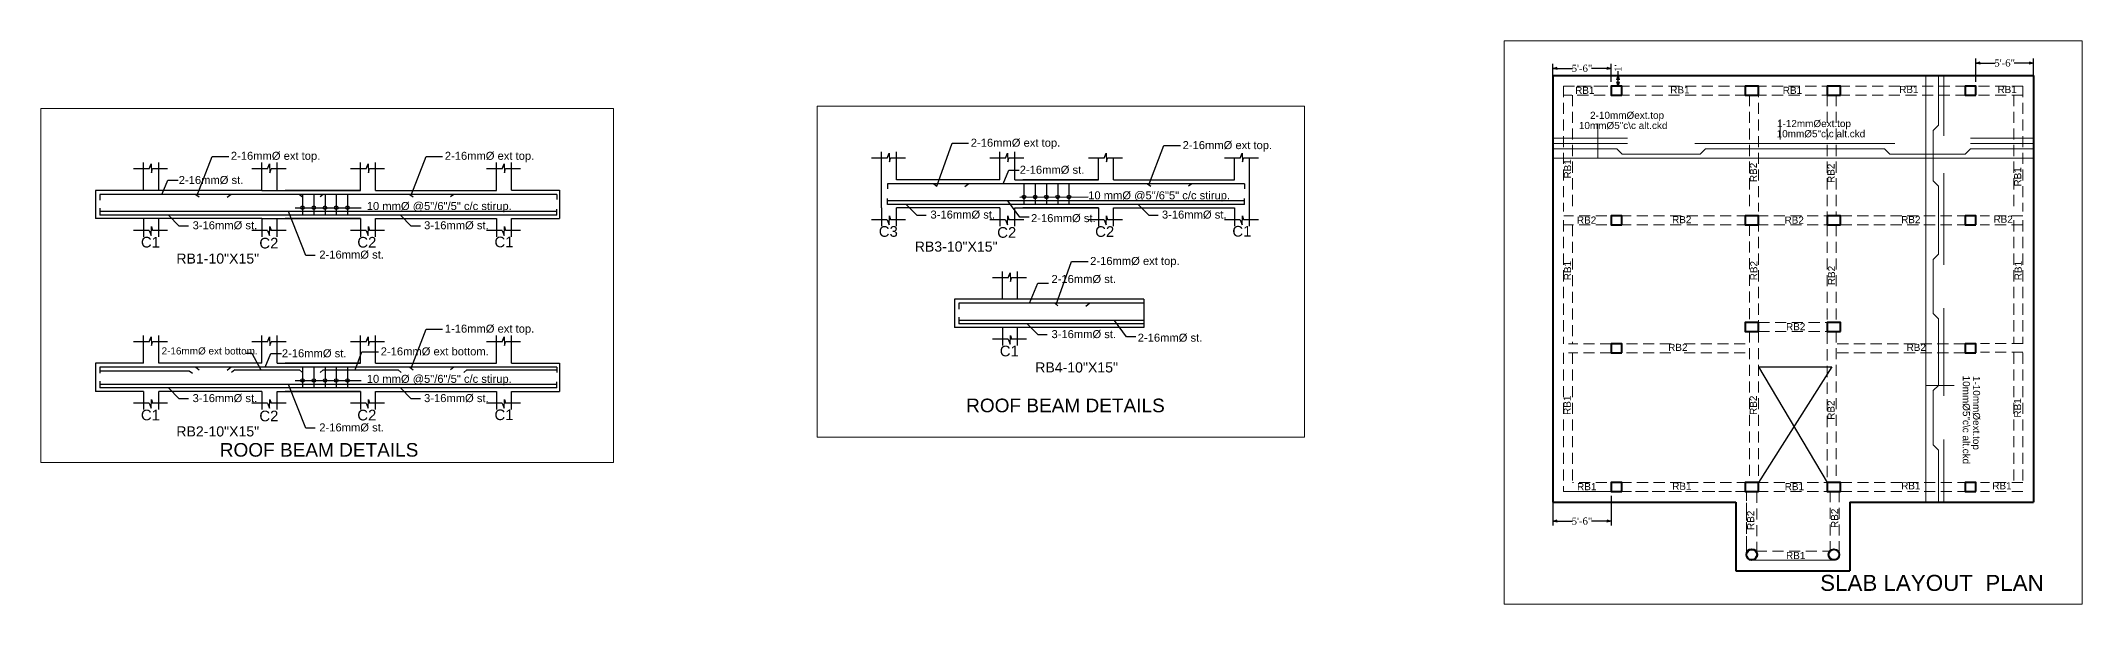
# Model space of a CAD drawing. Header units: inches. Extents: x -163735 to 106394, y -4543 to 35159.
# Drawn here: x -40827 to -38531, y 14826 to 15460 of the extents above; entities that cross this region are included whole.
import ezdxf

# ---------------------------------------------------------------- set-up
doc = ezdxf.new("R2010")
doc.units = ezdxf.units.IN
doc.header["$MEASUREMENT"] = 0
doc.linetypes.add('DASHED2', pattern=[0.375, 0.25, -0.125])
for name, color, linetype, lineweight in [('A-illustr-FURNITURE', 34, 'Continuous', 0), ('Dimenson', 16, 'Continuous', 9), ('wall', 7, 'Continuous', 15)]:
    doc.layers.add(name, color=color, linetype=linetype, lineweight=lineweight)
doc.layers.add('co', color=1, linetype='Continuous')
doc.styles.add('ARIAL', font='arial.ttf')
doc.styles.get("Standard").update_dxf_attribs({"font": 'times.ttf'})
doc.styles.add('style1', font='swissbo.ttf')
doc.dimstyles.new('FEET', dxfattribs={"dimtxt": 8, "dimasz": 5, "dimexe": 5, "dimexo": 5, "dimgap": 0.09, "dimtad": 0, "dimdec": 0, "dimzin": 0, "dimdsep": 46, "dimlunit": 4, "dimtxsty": 'Standard', "dimblk": 'OPEN30', "dimcen": 0.09, "dimadec": 0, "dimazin": 0, "dimtfac": 1, "dimtdec": 0, "dimtofl": 0, "dimtmove": 0, "dimatfit": 3, "dimfxl": 0.18, "dimtolj": 1, "dimtzin": 0, "dimarcsym": 0})

# ---------------------------------------------------------------- blocks, each defined once
blk = doc.blocks.new('_Open30')
at = {"color": 0, "linetype": 'ByBlock', "lineweight": -2}
for p, q in [((-1, 0.27), (0, 0)), ((0, 0), (-1, -0.27)), ((0, 0), (-1, 0))]:
    blk.add_line(p, q, dxfattribs=at)
blk = doc.blocks.new('*D323')
at = {"layer": 'Defpoints', "color": 0, "lineweight": 30}
for p in [(-39060.7, 15420.5), (-39060.7, 15408.5), (-39053, 15420.5)]:
    blk.add_point(p, dxfattribs=at)
at = {"layer": 'wall', "color": 0, "lineweight": -2}
for p, q in [((-39055.7, 15420.5), (-39048, 15420.5)), ((-39055.7, 15408.5), (-39048, 15408.5)), ((-39053, 15420.5), (-39053, 15425.5)), ((-39053, 15413.5), (-39053, 15415.5))]:
    blk.add_line(p, q, dxfattribs=at)
at = {"layer": 'wall', "color": 0, "lineweight": -2, "xscale": 5, "yscale": 5, "zscale": 5}
for p, rotation in [((-39053, 15420.5), 90), ((-39053, 15408.5), 270)]:
    blk.add_blockref('_Open30', p, dxfattribs=dict(at, rotation=rotation))
at = {"layer": 'wall', "color": 0, "lineweight": 30, "insert": (-39053, 15428.7), "char_height": 8, "attachment_point": 5, "rotation": 90}
blk.add_mtext("\\A1;1'", dxfattribs=at)
blk = doc.blocks.new('*D324')
at = {"layer": 'Defpoints', "color": 0, "lineweight": 30}
for p in [(-39126.4, 15428.5), (-39126.4, 15406.5), (-39060.7, 15408.5)]:
    blk.add_point(p, dxfattribs=at)
at = {"layer": 'wall', "color": 0, "lineweight": -2}
for p, q in [((-39126.4, 15411.5), (-39126.4, 15433.5)), ((-39060.7, 15413.5), (-39060.7, 15433.5)), ((-39121.4, 15428.5), (-39104.3, 15428.5)), ((-39065.7, 15428.5), (-39082.8, 15428.5))]:
    blk.add_line(p, q, dxfattribs=at)
at = {"layer": 'wall', "color": 0, "lineweight": -2, "xscale": 5, "yscale": 5, "zscale": 5, "rotation": 180}
blk.add_blockref('_Open30', (-39126.4, 15428.5), dxfattribs=at)
at = {"layer": 'wall', "color": 0, "lineweight": -2, "xscale": 5, "yscale": 5, "zscale": 5}
blk.add_blockref('_Open30', (-39060.7, 15428.5), dxfattribs=at)
at = {"layer": 'wall', "color": 0, "lineweight": 30, "insert": (-39093.6, 15428.5), "char_height": 8, "attachment_point": 5}
blk.add_mtext('\\A1;5\'-6"', dxfattribs=at)
blk = doc.blocks.new('*D325')
at = {"layer": 'Defpoints', "color": 0, "lineweight": 30}
for p in [(-38585.7, 15434.5), (-38650.7, 15408.5), (-38585.7, 15408.5)]:
    blk.add_point(p, dxfattribs=at)
at = {"layer": 'wall', "color": 0, "lineweight": -2}
for p, q in [((-38650.7, 15413.5), (-38650.7, 15439.5)), ((-38645.7, 15434.5), (-38628.9, 15434.5)), ((-38590.7, 15434.5), (-38607.4, 15434.5)), ((-38585.7, 15413.5), (-38585.7, 15439.5))]:
    blk.add_line(p, q, dxfattribs=at)
at = {"layer": 'wall', "color": 0, "lineweight": -2, "xscale": 5, "yscale": 5, "zscale": 5, "rotation": 180}
blk.add_blockref('_Open30', (-38650.7, 15434.5), dxfattribs=at)
at = {"layer": 'wall', "color": 0, "lineweight": -2, "xscale": 5, "yscale": 5, "zscale": 5}
blk.add_blockref('_Open30', (-38585.7, 15434.5), dxfattribs=at)
at = {"layer": 'wall', "color": 0, "lineweight": 30, "insert": (-38618.2, 15434.5), "char_height": 8, "attachment_point": 5}
blk.add_mtext('\\A1;5\'-6"', dxfattribs=at)
blk = doc.blocks.new('*D326')
at = {"layer": 'Defpoints', "color": 0, "lineweight": 30}
for p in [(-39126.4, 14952.5), (-39060.7, 14952.5), (-39126.4, 14919)]:
    blk.add_point(p, dxfattribs=at)
at = {"layer": 'wall', "color": 0, "lineweight": -2}
for p, q in [((-39126.4, 14947.5), (-39126.4, 14914)), ((-39060.7, 14947.5), (-39060.7, 14914)), ((-39121.4, 14919), (-39104.3, 14919)), ((-39065.7, 14919), (-39082.8, 14919))]:
    blk.add_line(p, q, dxfattribs=at)
at = {"layer": 'wall', "color": 0, "lineweight": -2, "xscale": 5, "yscale": 5, "zscale": 5, "rotation": 180}
blk.add_blockref('_Open30', (-39126.4, 14919), dxfattribs=at)
at = {"layer": 'wall', "color": 0, "lineweight": -2, "xscale": 5, "yscale": 5, "zscale": 5}
blk.add_blockref('_Open30', (-39060.7, 14919), dxfattribs=at)
at = {"layer": 'wall', "color": 0, "lineweight": 30, "insert": (-39093.6, 14919), "char_height": 8, "attachment_point": 5}
blk.add_mtext('\\A1;5\'-6"', dxfattribs=at)

msp = doc.modelspace()

# ---------------------------------------------------------------- linework, layer by layer
at = {"color": 1, "lineweight": 40}
for p, q in [((-39126.43, 15420.5), (-38585.68, 15420.5)), ((-39126.43, 15420.5), (-39126.43, 14940.5)), ((-38585.68, 15420.5), (-38585.68, 14940.5)), ((-39126.43, 15257.5), (-39126.43, 14940.5)), ((-38792.26, 14952.76), (-38792.26, 14952.5)), ((-39126.43, 14940.5), (-38920.5, 14940.5)), ((-38920.5, 14940.5), (-38920.5, 14863)), ((-38792.26, 14940.5), (-38585.68, 14940.5)), ((-38792.26, 14940.5), (-38792.26, 14863)), ((-38920.5, 14863), (-38792.26, 14863))]:
    msp.add_line(p, q, dxfattribs=at)
for points in [[(-39048.68, 15398.5), (-39048.68, 15408.5), (-39060.68, 15408.5), (-39060.68, 15398.5)], [(-38895.18, 15398.5), (-38895.18, 15408.5), (-38910.18, 15408.5), (-38910.18, 15398.5)], [(-38802.68, 15398.5), (-38802.68, 15408.5), (-38817.68, 15408.5), (-38817.68, 15398.5)], [(-38650.68, 15398.5), (-38650.68, 15408.5), (-38662.68, 15408.5), (-38662.68, 15398.5)], [(-39048.68, 15252.5), (-39048.68, 15262.5), (-39060.68, 15262.5), (-39060.68, 15252.5)], [(-38895.18, 15252.5), (-38895.18, 15262.5), (-38910.18, 15262.5), (-38910.18, 15252.5)], [(-38895.18, 15252.5), (-38895.18, 15262.5), (-38910.18, 15262.5), (-38910.18, 15252.5)], [(-38802.68, 15252.5), (-38802.68, 15262.5), (-38817.68, 15262.5), (-38817.68, 15252.5)], [(-38650.68, 15252.5), (-38650.68, 15262.5), (-38662.68, 15262.5), (-38662.68, 15252.5)], [(-38895.18, 15132.5), (-38895.18, 15142.5), (-38910.18, 15142.5), (-38910.18, 15132.5)], [(-38802.68, 15132.5), (-38802.68, 15142.5), (-38817.68, 15142.5), (-38817.68, 15132.5)], [(-39048.68, 15108.5), (-39048.68, 15118.5), (-39060.68, 15118.5), (-39060.68, 15108.5)], [(-38650.68, 15108.5), (-38650.68, 15118.5), (-38662.68, 15118.5), (-38662.68, 15108.5)], [(-39048.68, 14952.5), (-39048.68, 14962.5), (-39060.68, 14962.5), (-39060.68, 14952.5)], [(-38895.18, 14952.5), (-38895.18, 14962.5), (-38910.18, 14962.5), (-38910.18, 14952.5)], [(-38802.68, 14952.5), (-38802.68, 14962.5), (-38817.68, 14962.5), (-38817.68, 14952.5)], [(-38650.68, 14952.5), (-38650.68, 14962.5), (-38662.68, 14962.5), (-38662.68, 14952.5)]]:
    msp.add_lwpolyline(points, close=True, dxfattribs=at)
for centre in [(-38902.68, 14881.5), (-38902.5, 14881), (-38810.18, 14881.24)]:
    msp.add_circle(centre, 6, dxfattribs=at)
at = {"layer": 'co', "color": 0, "lineweight": -2}
for p, q in [((-39819.1, 15295.77), (-39802.09, 15344.21)), ((-39802.09, 15344.21), (-39783.44, 15344.21)), ((-39580.65, 15297.54), (-39563.8, 15341.5)), ((-39563.8, 15341.5), (-39545.15, 15341.5)), ((-40651.05, 15285.67), (-40634.33, 15329.47)), ((-40634.33, 15329.47), (-40615.68, 15329.47)), ((-40410.43, 15285.67), (-40393.71, 15329.47)), ((-40393.71, 15329.47), (-40375.06, 15329.47)), ((-40690.6, 15287.17), (-40684.21, 15302.54)), ((-40684.21, 15302.54), (-40672.41, 15302.54)), ((-39744.69, 15298.7), (-39738.3, 15314.07)), ((-39738.3, 15314.07), (-39726.5, 15314.07)), ((-39721.22, 15298.7), (-39721.22, 15275.43)), ((-39708.58, 15298.7), (-39708.58, 15275.43)), ((-39695.95, 15298.7), (-39695.95, 15275.43)), ((-39683.31, 15298.7), (-39683.31, 15275.43)), ((-39670.67, 15298.7), (-39670.67, 15275.43)), ((-40540.79, 15271.72), (-40466.64, 15271.72)), ((-40532.63, 15286.67), (-40532.63, 15263.4)), ((-40519.99, 15286.67), (-40519.99, 15263.4)), ((-40507.36, 15286.67), (-40507.36, 15263.4)), ((-40494.72, 15286.67), (-40494.72, 15263.4)), ((-40482.08, 15286.67), (-40482.08, 15263.4)), ((-39726, 15283.5), (-39648.98, 15283.85)), ((-39684.82, 15162.7), (-39667.81, 15211.14)), ((-39667.81, 15211.14), (-39649.16, 15211.14)), ((-39715, 15164.17), (-39705.55, 15186.9)), ((-39705.58, 15186.83), (-39693.79, 15186.83)), ((-40410.43, 15091.17), (-40393.71, 15134.97)), ((-40393.71, 15134.97), (-40375.06, 15134.97)), ((-40473.45, 15089.27), (-40465.77, 15109.39)), ((-40465.77, 15109.39), (-40447.12, 15109.39)), ((-40574.6, 15092.17), (-40568.21, 15107.54)), ((-40568.21, 15107.54), (-40556.41, 15107.54)), ((-40532.63, 15092.17), (-40532.63, 15068.9)), ((-40519.99, 15092.17), (-40519.99, 15068.9)), ((-40507.36, 15092.17), (-40507.36, 15068.9)), ((-40494.72, 15092.17), (-40494.72, 15068.9)), ((-40482.08, 15092.17), (-40482.08, 15068.9)), ((-40540.79, 15077.22), (-40466.64, 15077.22))]:
    msp.add_line(p, q, dxfattribs=at)
for centre in [(-40532.63, 15271.72), (-40519.99, 15271.72), (-40507.36, 15271.72), (-40494.72, 15271.72), (-40482.08, 15271.72), (-39721.22, 15283.75), (-39708.58, 15283.75), (-39695.95, 15283.75), (-39683.31, 15283.75), (-39670.67, 15283.75), (-40532.63, 15077.22), (-40519.99, 15077.22), (-40507.36, 15077.22), (-40494.72, 15077.22), (-40482.08, 15077.22)]:
    msp.add_circle(centre, 2, dxfattribs=at)
at = {"layer": 'Dimenson', "color": 4, "linetype": 'ByBlock'}
for p, q in [((-39075.93, 15366.5), (-39075.93, 15327.52)), ((-38870.68, 15370.77), (-38870.68, 15348.52)), ((-38674.93, 15071.5), (-38706.68, 15071.5))]:
    msp.add_line(p, q, dxfattribs=at)
msp.add_lwpolyline([(-39181, 15459.5), (-38531, 15459.5), (-38531, 14825.5), (-39181, 14825.5)], close=True, dxfattribs=at)
at = {"layer": 'wall', "color": 0, "linetype": 'DASHED2', "ltscale": 50}
for p, q in [((-39114.43, 15408.5), (-39114.43, 15267.5)), ((-39067.68, 15408.5), (-39114.43, 15408.5)), ((-39052.68, 15408.5), (-38910.68, 15408.5)), ((-38898.68, 15408.5), (-38816.68, 15408.5)), ((-38895, 15408.5), (-38895, 15267.5)), ((-38804.68, 15408.5), (-38662.68, 15408.5)), ((-38597.68, 15408.5), (-38647.68, 15408.5)), ((-38597.68, 15408.5), (-38597.68, 15267.5)), ((-39067.68, 15398.5), (-39114.43, 15398.5)), ((-39104.43, 15398.5), (-39104.43, 15267.5)), ((-39052.68, 15398.5), (-38910.68, 15398.5)), ((-38905, 15398.5), (-38905, 15267.5)), ((-38898.68, 15398.5), (-38816.68, 15398.5)), ((-38817.68, 15398.5), (-38817.68, 15262)), ((-38807.68, 15398.5), (-38807.68, 15262)), ((-38804.68, 15398.5), (-38662.68, 15398.5)), ((-38597.68, 15398.5), (-38650.68, 15398.5)), ((-38607.68, 15398.5), (-38607.68, 15267.5)), ((-39114.43, 15257.5), (-39114.43, 15118.5)), ((-39065.68, 15262.5), (-39113.85, 15262.5)), ((-39065.68, 15252.5), (-39113.85, 15252.5)), ((-39104.26, 15252), (-39104.43, 15118.5)), ((-39050.68, 15262.5), (-38908.68, 15262.5)), ((-39050.68, 15252.5), (-38908.68, 15252.5)), ((-38905, 15252.5), (-38905, 15142.5)), ((-38896.68, 15262.5), (-38814.68, 15262.5)), ((-38896.68, 15252.5), (-38814.68, 15252.5)), ((-38895, 15257.5), (-38895, 15142.5)), ((-38817.68, 15252), (-38817.68, 15142.5)), ((-38807.68, 15252), (-38807.68, 15142.5)), ((-38802.68, 15262.5), (-38660.68, 15262.5)), ((-38802.68, 15252.5), (-38660.68, 15252.5)), ((-38597.85, 15262.5), (-38645.68, 15262.5)), ((-38597.85, 15252.5), (-38645.68, 15252.5)), ((-38607.68, 15257.5), (-38607.68, 15118.5)), ((-38597.68, 15257.5), (-38597.68, 15118.5)), ((-38905, 15132.5), (-38905, 14962.5)), ((-38895, 15142.5), (-38813, 15142.5)), ((-38895, 15132.5), (-38813, 15132.5)), ((-38895, 15132.5), (-38895, 14962.5)), ((-38817.68, 15131.07), (-38817.68, 14962.5)), ((-38807.68, 15132.5), (-38807.68, 14962.5)), ((-39114.43, 15108.5), (-39114.43, 14952.5)), ((-39060.68, 15118.5), (-39108.85, 15118.5)), ((-39060.68, 15108.5), (-39108.85, 15108.5)), ((-39104.43, 15108.5), (-39104.43, 14962.5)), ((-38993.68, 15118.5), (-39058.68, 15118.5)), ((-38993.68, 15108.5), (-39058.68, 15108.5)), ((-38978.68, 15118.5), (-38905, 15118.5)), ((-38978.68, 15108.5), (-38905, 15108.5)), ((-38662.68, 15118.5), (-38807.68, 15118.5)), ((-38662.68, 15108.5), (-38807.68, 15108.5)), ((-38597.68, 15119), (-38645.5, 15119)), ((-38597.68, 15109), (-38645.5, 15109)), ((-38607.68, 15108.5), (-38607.68, 14962.5)), ((-38597.68, 15108.5), (-38597.68, 14962.5)), ((-39065.5, 14952.5), (-39114.43, 14952.5)), ((-39065.5, 14962.5), (-39104.43, 14962.5)), ((-39050.5, 14962.5), (-38908.5, 14962.5)), ((-39050.5, 14952.5), (-38908.5, 14952.5)), ((-38896.93, 14883.23), (-38896.93, 14952.5)), ((-38896.5, 14962.5), (-38814.5, 14962.5)), ((-38896.5, 14952.5), (-38814.5, 14952.5)), ((-38814.26, 14952.76), (-38814.26, 14885)), ((-38804.26, 14952.76), (-38804.26, 14880.26)), ((-38802.5, 14962.5), (-38660.5, 14962.5)), ((-38802.5, 14952.5), (-38660.5, 14952.5)), ((-38597.68, 14962.5), (-38645.5, 14962.5)), ((-38597.68, 14952.5), (-38645.5, 14952.5)), ((-38898.03, 14885), (-38814.26, 14885)), ((-38902.5, 14875), (-38808.5, 14875))]:
    msp.add_line(p, q, dxfattribs=at)
at = {"layer": 'wall', "color": 1}
for p, q in [((-38706.68, 15420.5), (-38706.68, 14940.5)), ((-38692.68, 15420.5), (-38692.68, 15364.52)), ((-38686.5, 15420.5), (-38686.5, 15352.5)), ((-38692.68, 15364.52), (-38698.68, 15358.5)), ((-39126.43, 15350.02), (-39042.43, 15350.02)), ((-39126.43, 15344.02), (-39042.43, 15344.02)), ((-39126.43, 15338.02), (-39054.43, 15338.02)), ((-39054.43, 15338.02), (-39048.43, 15332.02)), ((-38966.68, 15344.02), (-38741.68, 15344.02)), ((-38954.68, 15338.02), (-38960.68, 15332.02)), ((-38954.68, 15338.02), (-38753.5, 15338.02)), ((-38753.5, 15338), (-38747.5, 15332)), ((-38698.68, 15358.5), (-38698.68, 15302)), ((-38656.68, 15338.02), (-38662.68, 15332.02)), ((-38656.68, 15350.02), (-38585.68, 15350.02)), ((-38656.68, 15344.02), (-38585.68, 15344.02)), ((-38656.68, 15338.02), (-38585.68, 15338.02)), ((-39126.43, 15327.52), (-38585.68, 15327.52)), ((-39048.43, 15332.02), (-38960.68, 15332.02)), ((-38747.5, 15332.02), (-38662.68, 15332.02)), ((-38692.68, 15296), (-38698.68, 15302)), ((-38692.68, 15296), (-38692.68, 15219.52)), ((-38686.68, 15310.5), (-38686.68, 15207.52)), ((-38692.68, 15219.52), (-38698.68, 15213.5)), ((-38698.68, 15213.5), (-38698.68, 15152.5)), ((-38686.68, 15158.5), (-38686.68, 15060.02)), ((-38692.68, 15146.5), (-38698.68, 15152.5)), ((-38692.68, 15146.5), (-38692.68, 15071.52)), ((-38692.68, 15071.52), (-38698.68, 15066)), ((-38698.68, 15066), (-38698.68, 15005)), ((-38692.68, 14999), (-38698.68, 15005)), ((-38692.68, 14999), (-38692.68, 14940.5)), ((-38686.68, 15011), (-38686.68, 14940.5))]:
    msp.add_line(p, q, dxfattribs=at)
at = {"layer": 'wall', "lineweight": 25}
for p, q in [((-40705.06, 15315.35), (-40722.75, 15315.35)), ((-40711.46, 15291.18), (-40711.46, 15322.48)), ((-40705.06, 15315.35), (-40702.81, 15320.96)), ((-40702.81, 15320.96), (-40702.52, 15311.09)), ((-40702.52, 15311.09), (-40701.23, 15315.35)), ((-40684.36, 15315.35), (-40701.23, 15315.35)), ((-40694.45, 15291.18), (-40694.45, 15322.48)), ((-40571.92, 15315.35), (-40589.61, 15315.35)), ((-40578.32, 15291.18), (-40578.32, 15322.48)), ((-40571.92, 15315.35), (-40569.67, 15320.96)), ((-40569.67, 15320.96), (-40569.38, 15311.09)), ((-40569.38, 15311.09), (-40568.09, 15315.35)), ((-40551.22, 15315.35), (-40568.09, 15315.35)), ((-40561.31, 15291.18), (-40561.31, 15322.48)), ((-40461.01, 15315.35), (-40478.7, 15315.35)), ((-40467.41, 15291.18), (-40467.41, 15322.48)), ((-40461.01, 15315.35), (-40458.76, 15320.96)), ((-40458.76, 15320.96), (-40458.47, 15311.09)), ((-40458.47, 15311.09), (-40457.18, 15315.35)), ((-40440.31, 15315.35), (-40457.18, 15315.35)), ((-40450.4, 15291.18), (-40450.4, 15322.48)), ((-40308.05, 15315.35), (-40325.75, 15315.35)), ((-40314.45, 15291.18), (-40314.45, 15322.48)), ((-40308.05, 15315.35), (-40305.81, 15320.96)), ((-40305.81, 15320.96), (-40305.51, 15311.09)), ((-40305.51, 15311.09), (-40304.22, 15315.35)), ((-40287.35, 15315.35), (-40304.22, 15315.35)), ((-40297.44, 15291.39), (-40297.44, 15322.48)), ((-39875.15, 15327.38), (-39892.84, 15327.38)), ((-39881.55, 15271.45), (-39881.55, 15334.51)), ((-39875.15, 15327.38), (-39872.9, 15332.99)), ((-39872.9, 15332.99), (-39872.61, 15323.12)), ((-39872.61, 15323.12), (-39871.32, 15327.38)), ((-39854.45, 15327.38), (-39871.32, 15327.38)), ((-39864.54, 15303.21), (-39864.54, 15334.51)), ((-39742.01, 15327.38), (-39759.7, 15327.38)), ((-39748.41, 15303.21), (-39748.41, 15334.51)), ((-39742.01, 15327.38), (-39739.76, 15332.99)), ((-39739.76, 15332.99), (-39739.46, 15323.12)), ((-39739.46, 15323.12), (-39738.18, 15327.38)), ((-39721.31, 15327.38), (-39738.18, 15327.38)), ((-39731.4, 15303.21), (-39731.4, 15334.51)), ((-39631.1, 15327.38), (-39648.79, 15327.38)), ((-39637.5, 15303.21), (-39637.5, 15327.38)), ((-39631.1, 15327.38), (-39628.85, 15332.99)), ((-39628.85, 15332.99), (-39628.56, 15323.12)), ((-39628.56, 15323.12), (-39627.27, 15327.38)), ((-39610.4, 15327.38), (-39627.27, 15327.38)), ((-39620.49, 15303.21), (-39620.49, 15327.38)), ((-39478.14, 15327.38), (-39495.84, 15327.38)), ((-39484.54, 15303.21), (-39484.54, 15327.38)), ((-39478.14, 15327.38), (-39475.9, 15332.99)), ((-39475.9, 15332.99), (-39475.6, 15323.12)), ((-39475.6, 15323.12), (-39474.31, 15327.38)), ((-39457.44, 15327.38), (-39474.31, 15327.38)), ((-39467.53, 15272.34), (-39467.53, 15327.38)), ((-40297.44, 15291.39), (-40243.44, 15291.39)), ((-40243.44, 15291.39), (-40243.44, 15259.42)), ((-39473.23, 15298.7), (-39874.61, 15298.7)), ((-39874.61, 15298.7), (-39874.61, 15292.81)), ((-39748.41, 15303.21), (-39864.54, 15303.21)), ((-39822.71, 15298.7), (-39819.1, 15295.77)), ((-39783.1, 15298.7), (-39787.54, 15295.1)), ((-39731.4, 15303.21), (-39674.22, 15303.21)), ((-39731.4, 15303.21), (-39637.5, 15303.21)), ((-39637.5, 15303.21), (-39722.33, 15303.21)), ((-39620.49, 15303.21), (-39484.54, 15303.21)), ((-39620.49, 15303.21), (-39534.14, 15303.21)), ((-39582.09, 15298.7), (-39578.47, 15295.77)), ((-39532.59, 15298.7), (-39536.21, 15295.77)), ((-39473.23, 15298.7), (-39473.23, 15292.81)), ((-40711.46, 15291.18), (-40765.46, 15291.18)), ((-40765.46, 15291.18), (-40765.46, 15259.42)), ((-40246.64, 15286.67), (-40760.46, 15286.67)), ((-40760.46, 15286.67), (-40760.46, 15280)), ((-40760.46, 15271), (-40760.46, 15263.4)), ((-40578.32, 15291.18), (-40711.46, 15291.18)), ((-40652.62, 15286.67), (-40649.01, 15283.73)), ((-40613.01, 15286.67), (-40617.45, 15283.07)), ((-40578.32, 15291.18), (-40467.41, 15291.18)), ((-40572.72, 15291.18), (-40504.13, 15291.18)), ((-40467.41, 15291.18), (-40552.24, 15291.18)), ((-40536.12, 15286.67), (-40532.51, 15283.73)), ((-40509.37, 15286.67), (-40512.99, 15283.73)), ((-40450.4, 15291.18), (-40314.45, 15291.18)), ((-40450.4, 15291.18), (-40364.05, 15291.18)), ((-40412, 15286.67), (-40408.38, 15283.73)), ((-40362.5, 15286.67), (-40366.12, 15283.73)), ((-40246.64, 15286.67), (-40246.64, 15280.78)), ((-40246.64, 15263.4), (-40246.64, 15270.1)), ((-39881.55, 15271.45), (-39881.55, 15251.02)), ((-39874.61, 15275.43), (-39874.61, 15282.13)), ((-39473.23, 15279.43), (-39874.61, 15279.43)), ((-39484.54, 15275.43), (-39874.61, 15275.43)), ((-39748.41, 15271.45), (-39864.54, 15271.45)), ((-39864.54, 15251.02), (-39864.54, 15271.45)), ((-39841.4, 15263.02), (-39853.6, 15275.43)), ((-39748.41, 15271.45), (-39748.41, 15251.02)), ((-39725.85, 15261), (-39739.5, 15279.43)), ((-39731.4, 15271.45), (-39674.22, 15271.45)), ((-39731.4, 15271.45), (-39637.5, 15271.45)), ((-39731.4, 15251.02), (-39731.4, 15271.45)), ((-39637.5, 15271.45), (-39722.33, 15271.45)), ((-39637.5, 15271.45), (-39637.5, 15251.02)), ((-39620.49, 15271.45), (-39484.54, 15271.45)), ((-39620.49, 15271.45), (-39534.14, 15271.45)), ((-39620.49, 15251.02), (-39620.49, 15271.45)), ((-39580.44, 15263.02), (-39592.64, 15275.43)), ((-39473.23, 15275.43), (-39522.97, 15275.43)), ((-39484.54, 15271.45), (-39484.54, 15251.02)), ((-39473.23, 15275.43), (-39473.23, 15282.13)), ((-39467.53, 15251.02), (-39467.53, 15272.34)), ((-40711.46, 15259.42), (-40765.46, 15259.42)), ((-40246.64, 15267.4), (-40760.46, 15267.4)), ((-40314.45, 15263.4), (-40760.46, 15263.4)), ((-40705.06, 15246.12), (-40722.75, 15246.12)), ((-40578.32, 15259.42), (-40711.46, 15259.42)), ((-40711.46, 15259.42), (-40711.46, 15238.99)), ((-40705.06, 15246.12), (-40702.81, 15240.51)), ((-40702.81, 15240.51), (-40702.52, 15250.38)), ((-40702.52, 15250.38), (-40701.23, 15246.12)), ((-40684.36, 15246.12), (-40701.23, 15246.12)), ((-40694.45, 15238.99), (-40694.45, 15259.42)), ((-40671.31, 15250.99), (-40683.51, 15263.4)), ((-40660.97, 15250.99), (-40671.31, 15250.99)), ((-40571.92, 15246.12), (-40589.61, 15246.12)), ((-40578.32, 15259.42), (-40467.41, 15259.42)), ((-40578.32, 15259.42), (-40578.32, 15238.99)), ((-40571.92, 15246.12), (-40569.67, 15240.51)), ((-40569.67, 15240.51), (-40569.38, 15250.38)), ((-40569.38, 15250.38), (-40568.09, 15246.12)), ((-40551.22, 15246.12), (-40568.09, 15246.12)), ((-40561.31, 15259.42), (-40504.13, 15259.42)), ((-40561.31, 15238.99), (-40561.31, 15259.42)), ((-40467.41, 15259.42), (-40552.24, 15259.42)), ((-40528.81, 15217.99), (-40548.5, 15267.4)), ((-40461.01, 15246.12), (-40478.7, 15246.12)), ((-40467.41, 15259.42), (-40467.41, 15238.99)), ((-40461.01, 15246.12), (-40458.76, 15240.51)), ((-40458.76, 15240.51), (-40458.47, 15250.38)), ((-40458.47, 15250.38), (-40457.18, 15246.12)), ((-40440.31, 15246.12), (-40457.18, 15246.12)), ((-40450.4, 15259.42), (-40314.45, 15259.42)), ((-40450.4, 15259.42), (-40364.05, 15259.42)), ((-40450.4, 15238.99), (-40450.4, 15259.42)), ((-40410.35, 15250.99), (-40422.55, 15263.4)), ((-40400, 15250.99), (-40410.35, 15250.99)), ((-40246.64, 15263.4), (-40352.88, 15263.4)), ((-40308.05, 15246.12), (-40325.75, 15246.12)), ((-40314.45, 15259.42), (-40314.45, 15238.99)), ((-40308.05, 15246.12), (-40305.81, 15240.51)), ((-40305.81, 15240.51), (-40305.51, 15250.38)), ((-40305.51, 15250.38), (-40304.22, 15246.12)), ((-40287.35, 15246.12), (-40304.22, 15246.12)), ((-40297.44, 15238.99), (-40297.44, 15259.42)), ((-40297.44, 15259.42), (-40243.44, 15259.42)), ((-39875.15, 15258.15), (-39892.84, 15258.15)), ((-39875.15, 15258.15), (-39872.9, 15252.54)), ((-39872.9, 15252.54), (-39872.61, 15262.41)), ((-39872.61, 15262.41), (-39871.32, 15258.15)), ((-39854.45, 15258.15), (-39871.32, 15258.15)), ((-39831.06, 15263.02), (-39841.4, 15263.02)), ((-39742.01, 15258.15), (-39759.7, 15258.15)), ((-39742.01, 15258.15), (-39739.76, 15252.54)), ((-39739.76, 15252.54), (-39739.46, 15262.41)), ((-39739.46, 15262.41), (-39738.18, 15258.15)), ((-39721.31, 15258.15), (-39738.18, 15258.15)), ((-39715.5, 15261), (-39725.85, 15261)), ((-39631.1, 15258.15), (-39648.79, 15258.15)), ((-39631.1, 15258.15), (-39628.85, 15252.54)), ((-39628.85, 15252.54), (-39628.56, 15262.41)), ((-39628.56, 15262.41), (-39627.27, 15258.15)), ((-39610.4, 15258.15), (-39627.27, 15258.15)), ((-39570.09, 15263.02), (-39580.44, 15263.02)), ((-39478.14, 15258.15), (-39495.84, 15258.15)), ((-39478.14, 15258.15), (-39475.9, 15252.54)), ((-39475.9, 15252.54), (-39475.6, 15262.41)), ((-39475.6, 15262.41), (-39474.31, 15258.15)), ((-39457.44, 15258.15), (-39474.31, 15258.15)), ((-40518.47, 15217.99), (-40528.81, 15217.99)), ((-39745.46, 15168.68), (-39745.46, 15199.98)), ((-39728.45, 15168.68), (-39728.45, 15199.98)), ((-39739.06, 15192.85), (-39756.75, 15192.85)), ((-39739.06, 15192.85), (-39736.81, 15198.46)), ((-39736.81, 15198.46), (-39736.52, 15188.59)), ((-39736.52, 15188.59), (-39735.23, 15192.85)), ((-39718.36, 15192.85), (-39735.23, 15192.85)), ((-39745.46, 15168.68), (-39799.46, 15168.68)), ((-39799.46, 15168.68), (-39799.46, 15136.92)), ((-39586.44, 15164.17), (-39794.46, 15164.17)), ((-39794.46, 15164.17), (-39794.46, 15157.5)), ((-39586.44, 15168.68), (-39745.46, 15168.68)), ((-39686.62, 15164.17), (-39683.01, 15161.23)), ((-39647.01, 15164.17), (-39651.45, 15160.57)), ((-39586.44, 15168.68), (-39586.44, 15136.92)), ((-39745.46, 15136.92), (-39799.46, 15136.92)), ((-39794.46, 15148.5), (-39794.46, 15140.9)), ((-39586.44, 15144.9), (-39794.46, 15144.9)), ((-39586.44, 15140.9), (-39794.46, 15140.9)), ((-39586.44, 15136.92), (-39745.46, 15136.92)), ((-39745.46, 15136.92), (-39745.46, 15116.49)), ((-39728.45, 15116.49), (-39728.45, 15136.92)), ((-39705.31, 15128.49), (-39717.51, 15140.9)), ((-39605.85, 15126.47), (-39619.5, 15144.9)), ((-40705.06, 15120.85), (-40722.75, 15120.85)), ((-40711.46, 15096.68), (-40711.46, 15127.98)), ((-40705.06, 15120.85), (-40702.81, 15126.46)), ((-40702.81, 15126.46), (-40702.52, 15116.59)), ((-40702.52, 15116.59), (-40701.23, 15120.85)), ((-40684.36, 15120.85), (-40701.23, 15120.85)), ((-40694.45, 15096.68), (-40694.45, 15127.98)), ((-40596.02, 15108.08), (-40589.67, 15108.08)), ((-40589.67, 15108.08), (-40579.4, 15089.27)), ((-40571.92, 15120.85), (-40589.61, 15120.85)), ((-40578.32, 15096.68), (-40578.32, 15127.98)), ((-40571.92, 15120.85), (-40569.67, 15126.46)), ((-40569.67, 15126.46), (-40569.38, 15116.59)), ((-40569.38, 15116.59), (-40568.09, 15120.85)), ((-40551.22, 15120.85), (-40568.09, 15120.85)), ((-40561.31, 15096.68), (-40561.31, 15127.98)), ((-40461.01, 15120.85), (-40478.7, 15120.85)), ((-40467.41, 15096.68), (-40467.41, 15127.98)), ((-40461.01, 15120.85), (-40458.76, 15126.46)), ((-40458.76, 15126.46), (-40458.47, 15116.59)), ((-40458.47, 15116.59), (-40457.18, 15120.85)), ((-40440.31, 15120.85), (-40457.18, 15120.85)), ((-40450.4, 15096.68), (-40450.4, 15127.98)), ((-40308.05, 15120.85), (-40325.75, 15120.85)), ((-40314.45, 15096.68), (-40314.45, 15127.98)), ((-40308.05, 15120.85), (-40305.81, 15126.46)), ((-40305.81, 15126.46), (-40305.51, 15116.59)), ((-40305.51, 15116.59), (-40304.22, 15120.85)), ((-40287.35, 15120.85), (-40304.22, 15120.85)), ((-40297.44, 15096.89), (-40297.44, 15127.98)), ((-39739.06, 15123.62), (-39756.75, 15123.62)), ((-39739.06, 15123.62), (-39736.81, 15118.01)), ((-39736.81, 15118.01), (-39736.52, 15127.88)), ((-39736.52, 15127.88), (-39735.23, 15123.62)), ((-39718.36, 15123.62), (-39735.23, 15123.62)), ((-39694.97, 15128.49), (-39705.31, 15128.49)), ((-39595.5, 15126.47), (-39605.85, 15126.47)), ((-40711.46, 15096.68), (-40765.46, 15096.68)), ((-40765.46, 15096.68), (-40765.46, 15064.92)), ((-40246.64, 15092.17), (-40760.46, 15092.17)), ((-40760.46, 15092.17), (-40760.46, 15085.5)), ((-40760.46, 15088.27), (-40660.12, 15088.27)), ((-40578.32, 15096.68), (-40694.45, 15096.68)), ((-40660.12, 15088.27), (-40656.51, 15085.34)), ((-40652.62, 15092.17), (-40649.01, 15089.23)), ((-40613.01, 15092.17), (-40617.45, 15088.57)), ((-40608.78, 15089.27), (-40612.4, 15086.34)), ((-40608.78, 15089.27), (-40536.12, 15089.27)), ((-40561.31, 15096.68), (-40504.13, 15096.68)), ((-40561.31, 15096.68), (-40467.41, 15096.68)), ((-40467.41, 15096.68), (-40552.24, 15096.68)), ((-40536.12, 15089.27), (-40532.51, 15086.34)), ((-40509.37, 15089.27), (-40512.99, 15086.34)), ((-40509.37, 15089.27), (-40425.22, 15089.27)), ((-40450.4, 15096.68), (-40314.45, 15096.68)), ((-40450.4, 15096.68), (-40364.05, 15096.68)), ((-40425.22, 15089.27), (-40421.6, 15086.34)), ((-40412, 15092.17), (-40408.38, 15089.23)), ((-40362.5, 15092.17), (-40366.12, 15089.23)), ((-40347.78, 15089.27), (-40351.4, 15086.34)), ((-40347.78, 15089.27), (-40246.64, 15089.27)), ((-40297.44, 15096.89), (-40243.44, 15096.89)), ((-40246.64, 15092.17), (-40246.64, 15086.28)), ((-40243.44, 15096.89), (-40243.44, 15064.92)), ((-40711.46, 15064.92), (-40765.46, 15064.92)), ((-40760.46, 15076.5), (-40760.46, 15068.9)), ((-40246.64, 15072.9), (-40760.46, 15072.9)), ((-40314.45, 15068.9), (-40760.46, 15068.9)), ((-40711.46, 15064.92), (-40711.46, 15044.49)), ((-40578.32, 15064.92), (-40694.45, 15064.92)), ((-40694.45, 15044.49), (-40694.45, 15064.92)), ((-40671.31, 15056.49), (-40683.51, 15068.9)), ((-40578.32, 15064.92), (-40578.32, 15044.49)), ((-40561.31, 15064.92), (-40504.13, 15064.92)), ((-40561.31, 15064.92), (-40467.41, 15064.92)), ((-40561.31, 15044.49), (-40561.31, 15064.92)), ((-40467.41, 15064.92), (-40552.24, 15064.92)), ((-40528.81, 15023.49), (-40548.5, 15072.9)), ((-40467.41, 15064.92), (-40467.41, 15044.49)), ((-40450.4, 15064.92), (-40314.45, 15064.92)), ((-40450.4, 15064.92), (-40364.05, 15064.92)), ((-40450.4, 15044.49), (-40450.4, 15064.92)), ((-40410.35, 15056.49), (-40422.55, 15068.9)), ((-40246.64, 15068.9), (-40352.88, 15068.9)), ((-40314.45, 15064.92), (-40314.45, 15044.49)), ((-40297.44, 15044.49), (-40297.44, 15064.92)), ((-40297.44, 15064.92), (-40243.44, 15064.92)), ((-40246.64, 15068.9), (-40246.64, 15075.6)), ((-40705.06, 15051.62), (-40722.75, 15051.62)), ((-40705.06, 15051.62), (-40702.81, 15046.01)), ((-40702.81, 15046.01), (-40702.52, 15055.88)), ((-40702.52, 15055.88), (-40701.23, 15051.62)), ((-40684.36, 15051.62), (-40701.23, 15051.62)), ((-40660.97, 15056.49), (-40671.31, 15056.49)), ((-40571.92, 15051.62), (-40589.61, 15051.62)), ((-40571.92, 15051.62), (-40569.67, 15046.01)), ((-40569.67, 15046.01), (-40569.38, 15055.88)), ((-40569.38, 15055.88), (-40568.09, 15051.62)), ((-40551.22, 15051.62), (-40568.09, 15051.62)), ((-40461.01, 15051.62), (-40478.7, 15051.62)), ((-40461.01, 15051.62), (-40458.76, 15046.01)), ((-40458.76, 15046.01), (-40458.47, 15055.88)), ((-40458.47, 15055.88), (-40457.18, 15051.62)), ((-40440.31, 15051.62), (-40457.18, 15051.62)), ((-40400, 15056.49), (-40410.35, 15056.49)), ((-40308.05, 15051.62), (-40325.75, 15051.62)), ((-40308.05, 15051.62), (-40305.81, 15046.01)), ((-40305.81, 15046.01), (-40305.51, 15055.88)), ((-40305.51, 15055.88), (-40304.22, 15051.62)), ((-40287.35, 15051.62), (-40304.22, 15051.62)), ((-40518.47, 15023.49), (-40528.81, 15023.49))]:
    msp.add_line(p, q, dxfattribs=at)
at = {"layer": 'wall', "lineweight": 30}
for p, q in [((-38895, 15092.5), (-38817.68, 14962.5)), ((-38812.5, 15092.5), (-38895, 14962.5)), ((-38895, 15092.5), (-38812.5, 15092.5))]:
    msp.add_line(p, q, dxfattribs=at)
at = {"layer": 'wall', "color": 0, "linetype": 'DASHED2', "ltscale": 20}
msp.add_line((-38908.5, 14947), (-38908.5, 14881), dxfattribs=at)
at = {"layer": 'wall', "color": 0, "linetype": 'DASHED2', "ltscale": 50}
for points in [[(-39114.43, 15408.5), (-39052.68, 15408.5)], [(-38908.5, 14886.5), (-38908.5, 14952.5), (-39114.43, 14952.5)], [(-38808.5, 14875), (-38902.5, 14875)]]:
    msp.add_lwpolyline(points, dxfattribs=at)
at = {"layer": 'wall', "color": 1}
for points in [[(-40827, 15383.5), (-40183, 15383.5), (-40183, 14985), (-40827, 14985)], [(-39954, 15386), (-39405.5, 15386), (-39405.5, 15013.5), (-39954, 15013.5)]]:
    msp.add_lwpolyline(points, close=True, dxfattribs=at)
at = {"layer": 'wall', "lineweight": 25}
for points in [[(-39484.54, 15303.21), (-39484.54, 15303.21)], [(-40314.45, 15291.18), (-40314.45, 15291.18)], [(-39467.53, 15271.45), (-39467.53, 15272.34)], [(-40314.45, 15096.68), (-40314.45, 15096.68)]]:
    msp.add_lwpolyline(points, dxfattribs=at)

# ---------------------------------------------------------------- texts
at = {"layer": 'A-illustr-FURNITURE', "color": 0, "linetype": 'ByBlock', "lineweight": 30, "insert": (-38700, 14858.5), "char_height": 18, "width": 374.2343, "attachment_point": 2}
msp.add_mtext('{\\fArial|b0|i0|c0|p34;\\C4;SLAB LAYOUT  PLAN}', dxfattribs=at)
at = {"layer": 'co', "color": 0, "lineweight": -2, "attachment_point": 1, "style": 'ARIAL'}
for s, insert, char_height, width in [('2-16mm%%C ext top.', (-39781.03, 15349.32), 9, 155.9302), ('2-16mm%%C ext top.', (-39542.73, 15346.62), 9, 155.9302), ('2-16mm%%C ext top.', (-40613.27, 15334.59), 9, 155.9302), ('2-16mm%%C ext top.', (-40372.64, 15334.59), 9, 155.9302), ('2-16mm%%C st.', (-39725.97, 15318.89), 9, 155.9302), ('2-16mm%%C st.', (-40671.88, 15307.36), 9, 155.9302), ('10 mm%%C @5"/6"/5" c/c stirup.', (-40460.39, 15278.08), 9, 166.3768), ('3-16mm%%C st.', (-39826.35, 15268.45), 9, 155.9302), ('10 mm%%C @5"/6"5" c/c stirup.', (-39648.98, 15290.11), 9, 166.3768), ('3-16mm%%C st.', (-39566.03, 15268.45), 9, 155.9302), ('3-16mm%%C st.', (-40656.26, 15256.42), 9, 155.9302), ('3-16mm%%C st.', (-40395.94, 15256.42), 9, 155.9302), ('2-16mm%%C st.', (-39713.25, 15264.45), 9, 155.9302), ('2-16mm%%C st.', (-40513.76, 15223.42), 9, 155.9302), ('2-16mm%%C ext top.', (-39646.75, 15216.26), 9, 155.9302), ('2-16mm%%C st.', (-39690.29, 15195.93), 9, 155.9302), ('1-16mm%%C ext top.', (-40372.64, 15140.09), 9, 155.9302), ('3-16mm%%C st.', (-39690.26, 15133.92), 9, 155.9302), ('2-16mm%%C ext bottom.', (-40691.17, 15114.5), 8, 155.9302), ('2-16mm%%C st.', (-40555.88, 15112.36), 9, 155.9302), ('2-16mm%%C ext bottom.', (-40444.7, 15114.5), 9, 155.9302), ('2-16mm%%C st.', (-39593.25, 15129.92), 9, 155.9302), ('3-16mm%%C st.', (-40656.26, 15061.92), 9, 155.9302), ('10 mm%%C @5"/6"/5" c/c stirup.', (-40460.39, 15083.58), 9, 166.3768), ('3-16mm%%C st.', (-40395.94, 15061.92), 9, 155.9302), ('2-16mm%%C st.', (-40513.76, 15028.92), 9, 155.9302)]:
    msp.add_mtext(s, dxfattribs=dict(at, insert=insert, char_height=char_height, width=width))
at = {"layer": 'Dimenson', "linetype": 'ByBlock', "char_height": 12, "width": 83.741, "attachment_point": 2, "style": 'style1'}
for s, insert in [('{\\fArial|b0|i0|c0|p34;\\C4;C3}', (-39873.79, 15250.93)), ('{\\fArial|b0|i0|c0|p34;\\C4;C2}', (-39740.61, 15249.83)), ('{\\fArial|b0|i0|c0|p34;\\C4;C2}', (-39630.43, 15250.83)), ('{\\fArial|b0|i0|c0|p34;\\C4;C1}', (-39476.14, 15251.16)), ('{\\fArial|b0|i0|c0|p34;\\C4;C1}', (-40703.7, 15238.9)), ('{\\fArial|b0|i0|c0|p34;\\C4;C2}', (-40570.52, 15237.8)), ('{\\fArial|b0|i0|c0|p34;\\C4;C2}', (-40460.34, 15238.8)), ('{\\fArial|b0|i0|c0|p34;\\C4;C1}', (-40306.05, 15239.13)), ('{\\fArial|b0|i0|c0|p34;\\C4;C1}', (-39737.7, 15116.4)), ('{\\fArial|b0|i0|c0|p34;\\C4;C1}', (-40703.7, 15044.4)), ('{\\fArial|b0|i0|c0|p34;\\C4;C2}', (-40570.52, 15043.3)), ('{\\fArial|b0|i0|c0|p34;\\C4;C2}', (-40460.34, 15044.3)), ('{\\fArial|b0|i0|c0|p34;\\C4;C1}', (-40306.05, 15044.63))]:
    msp.add_mtext(s, dxfattribs=dict(at, insert=insert))
at = {"layer": 'wall', "color": 0, "linetype": 'ByBlock', "char_height": 8, "attachment_point": 1, "style": 'style1'}
for s, insert, width in [('{\\fArial|b0|i0|c0|p34;\\C4;RB1}', (-39101.27, 15407.77), 44.0052), ('{\\fArial|b0|i0|c0|p34;\\C4;RB1}', (-38994.27, 15408.27), 44.0052), ('{\\fArial|b0|i0|c0|p34;\\C4;RB1}', (-38867.77, 15407.77), 44.0052), ('{\\fArial|b0|i0|c0|p34;\\C4;RB1}', (-38736.77, 15408.77), 44.0052), ('{\\fArial|b0|i0|c0|p34;\\C4;RB1}', (-38626.27, 15408.77), 44.0052), ('{\\fArial|b0|i0|c0|p34;\\C4;10mm%%C5"c\\\\c alt.ckd}', (-39097.07, 15368.21), 101.9222), ('{\\fArial|b0|i0|c0|p34;\\C4;2-10mm%%Cext.top}', (-39084.47, 15379.68), 86.3533), ('{\\fArial|b0|i0|c0|p34;\\C4;1-12mm%%Cext.top}', (-38874.27, 15370.4), 86.3533), ('{\\fArial|b0|i0|c0|p34;\\C4;10mm%%C5"c\\\\c alt.ckd}', (-38874.62, 15358.93), 101.9222), ('{\\fArial|b0|i0|c0|p34;\\C4;RB2}', (-39099.27, 15261.77), 44.0052), ('{\\fArial|b0|i0|c0|p34;\\C4;RB2}', (-38992.27, 15262.27), 44.0052), ('{\\fArial|b0|i0|c0|p34;\\C4;RB2}', (-38865.77, 15261.77), 44.0052), ('{\\fArial|b0|i0|c0|p34;\\C4;RB2}', (-38734.59, 15262.26), 44.0052), ('{\\fArial|b0|i0|c0|p34;\\C4;RB2}', (-38630.77, 15262.77), 44.0052), ('{\\fArial|b0|i0|c0|p34;\\C4;RB2}', (-38864.09, 15141.77), 44.0052), ('{\\fArial|b0|i0|c0|p34;\\C4;RB2}', (-38996.68, 15118.5), 44.0052), ('{\\fArial|b0|i0|c0|p34;\\C4;RB2}', (-38728.5, 15118.5), 44.0052), ('{\\fArial|b0|i0|c0|p34;\\C4;RB1}', (-39099.09, 14961.77), 44.0052), ('{\\fArial|b0|i0|c0|p34;\\C4;RB1}', (-38992.09, 14962.27), 44.0052), ('{\\fArial|b0|i0|c0|p34;\\C4;RB1}', (-38865.59, 14961.77), 44.0052), ('{\\fArial|b0|i0|c0|p34;\\C4;RB1}', (-38734.59, 14962.77), 44.0052), ('{\\fArial|b0|i0|c0|p34;\\C4;RB1}', (-38632.09, 14962.77), 44.0052), ('{\\fArial|b0|i0|c0|p34;\\C4;RB1}', (-38864.09, 14884.26), 44.0052)]:
    msp.add_mtext(s, dxfattribs=dict(at, insert=insert, width=width))
for s, insert, width, rotation in [('{\\fArial|b0|i0|c0|p34;\\C4;RB1}', (-39113.79, 15304.51), 44.0052, 90), ('{\\fArial|b0|i0|c0|p34;\\C4;RB2}', (-38904.86, 15300.51), 44.0052, 90), ('{\\fArial|b0|i0|c0|p34;\\C4;RB2}', (-38817.53, 15299.51), 44.0052, 90), ('{\\fArial|b0|i0|c0|p34;\\C4;RB1}', (-38607.53, 15295.51), 44.0052, 90), ('{\\fArial|b0|i0|c0|p34;\\C4;RB1}', (-39113.79, 15190.01), 44.0052, 90), ('{\\fArial|b0|i0|c0|p34;\\C4;RB2}', (-38904.36, 15190.01), 44.0052, 90), ('{\\fArial|b0|i0|c0|p34;\\C4;RB2}', (-38817.03, 15184.51), 44.0052, 90), ('{\\fArial|b0|i0|c0|p34;\\C4;RB1}', (-38607.03, 15190.01), 44.0052, 90), ('{\\fArial|b0|i0|c0|p34;\\C4;10mm%%C5"c\\\\c alt.ckd}', (-38657.27, 15082.71), 101.9222, 270), ('{\\fArial|b0|i0|c0|p34;\\C4;1-10mm%%Cext.top}', (-38645.8, 15082.35), 86.3533, 270), ('{\\fArial|b0|i0|c0|p34;\\C4;RB1}', (-39114.29, 15038.51), 44.0052, 90), ('{\\fArial|b0|i0|c0|p34;\\C4;RB2}', (-38904.86, 15038.51), 44.0052, 90), ('{\\fArial|b0|i0|c0|p34;\\C4;RB2}', (-38817.53, 15033.01), 44.0052, 90), ('{\\fArial|b0|i0|c0|p34;\\C4;RB1}', (-38607.68, 15035.5), 44.0052, 90), ('{\\fArial|b0|i0|c0|p34;\\C4;RB2}', (-38907.86, 14909.01), 44.0052, 90)]:
    msp.add_mtext(s, dxfattribs=dict(at, insert=insert, width=width, rotation=rotation))
at = {"layer": 'wall', "lineweight": 25, "attachment_point": 1, "style": 'ARIAL'}
for s, insert, char_height, width in [('RB3-10"X15"', (-39844.07, 15233.63), 11.34, 71.3831), ('RB1-10"X15"', (-40674.57, 15220.13), 11.34, 71.3831), ('RB4-10"X15"', (-39708.57, 15097.63), 11.34, 71.3831), ('ROOF BEAM DETAILS', (-39786.24, 15056.84), 15.309, 228.743), ('RB2-10"X15"', (-40674.57, 15025.63), 11.34, 71.3831), ('ROOF BEAM DETAILS', (-40625.74, 15006.84), 15.309, 228.743)]:
    msp.add_mtext(s, dxfattribs=dict(at, insert=insert, char_height=char_height, width=width))
at = {"layer": 'wall', "color": 0, "linetype": 'DASHED2', "ltscale": 50, "insert": (-38813.44, 14911.27), "char_height": 8, "width": 44.0052, "attachment_point": 1, "rotation": 90, "style": 'style1'}
msp.add_mtext('{\\fArial|b0|i0|c0|p34;\\C4;RB2}', dxfattribs=at)

# ---------------------------------------------------------------- dimensions: what is measured, and where the dimension line sits
at = {"layer": 'wall', "lineweight": 30}
for base, p1, p2, picture, middle in [((-39126.43, 15428.5), (-39060.68, 15408.5), (-39126.43, 15406.5), '*D324', (-39093.55, 15428.5)), ((-39126.43, 14919), (-39060.68, 14952.5), (-39126.43, 14952.5), '*D326', (-39093.55, 14919))]:
    dim = msp.add_linear_dim(base=base, p1=p1, p2=p2, dimstyle='FEET', dxfattribs=at)
    dim.commit()
    dim.dimension.update_dxf_attribs({"geometry": picture, "text_midpoint": middle})
dim = msp.add_linear_dim(base=(-39053, 15420.5), p1=(-39060.68, 15408.5), p2=(-39060.68, 15420.5), angle=90, dimstyle='FEET', dxfattribs=at)
dim.commit()
dim.dimension.update_dxf_attribs({"geometry": '*D323', "text_midpoint": (-39053, 15428.67)})
dim = msp.add_linear_dim(base=(-38585.68, 15434.5), p1=(-38650.68, 15408.5), p2=(-38585.68, 15408.5), text='5\'-6"', dimstyle='FEET', dxfattribs=at)
dim.commit()
dim.dimension.update_dxf_attribs({"geometry": '*D325', "text_midpoint": (-38618.18, 15434.5)})

doc.saveas('drawing.dxf')
